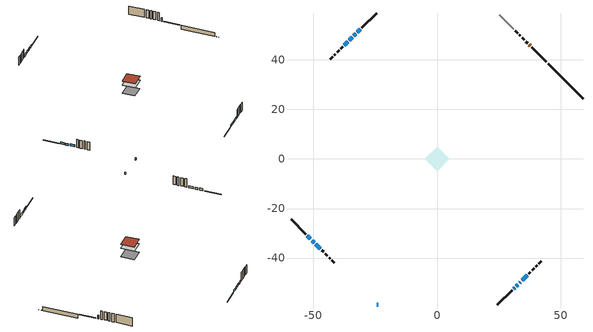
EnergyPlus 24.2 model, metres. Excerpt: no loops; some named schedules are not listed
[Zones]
conditioned space
 floor adiabatic (AdiabaticFloorConstruction): -4.92,0 0,4.92 4.92,0 0,-4.92 z3.58
 floor foundation (Slab1 construction): -4.78,0 0,4.78 4.78,0 0,-4.78 z-1.27
 wall outside (RimJoist1 construction): 24.43,-58.97 30.39,-53.01 / -58.97,-24.43 -53.01,-30.39 / -24.43,58.97 -30.39,53.01 / 44.22,39.18 38.25,45.14 z1.14:1.44
 wall outside (AdiabaticWallConstruction 1): 37.6,45.8 37.23,46.16 z1.14:3.17
 wall outside (AdiabaticWallConstruction): 31.05,-52.35 31.38,-52.01 / -52.35,-31.05 -51.12,-32.27 / 32.04,-51.36 32.69,-50.71 / -31.05,52.35 -32.13,51.26 / -50.47,-32.93 -49.57,-33.82 / -32.79,50.61 -33.61,49.78 / -34.27,49.13 -35.35,48.04 / -48.92,-34.48 -47.13,-36.27 / -24.43,-58.97 -23.76,-58.97 / 33.34,-50.05 33.68,-49.72 / 34.33,-49.06 36.43,-46.97 / -36.01,47.39 -37.5,45.9 z1.14:2.36
 wall outside (Wall1 construction): 37.09,-46.31 37.72,-45.67 / -46.47,-36.92 -45.84,-37.56 / -38.15,45.24 -38.79,44.61 / 36.58,46.82 35.94,47.45 z1.14:6.02
 wall outside (Wall2 construction): 38.38,-45.01 39.31,-44.08 / -45.18,-38.22 -44.25,-39.15 / -39.45,43.95 -40.38,43.02 / 35.28,48.11 34.35,49.04 z1.14:6.02
 wall outside (Wall3 construction): 39.97,-43.43 40.45,-42.94 / -43.59,-39.81 -43.11,-40.29 / -41.03,42.36 -41.52,41.88 / 33.7,49.7 33.21,50.18 z1.14:6.02
 wall outside (Wall4 construction): 41.11,-42.29 42.04,-41.36 / -42.45,-40.94 -41.52,-41.87 / -42.17,41.22 -43.1,40.29 / 32.56,50.84 31.63,51.77 z1.14:6.02
 wall foundation (FoundationWall1 construction): 44.87,38.52,-1.27 44.87,38.52,1.14 57.56,25.84,1.14 57.56,25.84,-1.13 58.97,24.43,-1.13 58.97,24.43,-1.27
 wall adiabatic (Wall5 construction): 30.97,52.42 25.08,58.31 z1.14:6.02
 window (WindowConstruction): 31.05,-52.35 31.38,-52.01 z1.14:2.36
 window (WindowConstruction 7): -52.35,-31.05 -51.12,-32.27 z1.14:2.36
 window (WindowConstruction 9): 32.04,-51.36 32.69,-50.71 z1.14:2.36
 window (WindowConstruction 10): -31.05,52.35 -32.13,51.27 z1.14:2.36
 window (WindowConstruction 11): -50.47,-32.93 -49.57,-33.82 z1.14:2.36
 window (WindowConstruction 1): -32.79,50.61 -33.61,49.78 z1.14:2.36
 window (WindowConstruction 2): -34.27,49.13 -35.35,48.04 z1.14:2.36
 window (WindowConstruction 3): -48.92,-34.48 -47.13,-36.27 z1.14:2.36
 window (WindowConstruction 8): -24.43,-58.97 -23.76,-58.97 z1.14:2.36
 window (WindowConstruction 4): 33.34,-50.05 33.68,-49.72 z1.14:2.36
 window (WindowConstruction 5): 34.33,-49.06 36.43,-46.97 z1.14:2.36
 window (WindowConstruction 6): -36.01,47.39 -37.49,45.9 z1.14:2.36
 door (Door): 37.6,45.8 37.24,46.16 z1.14:3.17
 ceiling adiabatic (AdiabaticFloorConstruction): 0,-4.92 4.92,0 0,4.92 -4.92,0 z3.58
 roof outside (Roof1 construction): 0,4.91 -4.91,0 0,-4.91 4.91,0 z6.02
[Building]
Building 1: Terrain=Suburbs
[Site:Location]
Montreal Mirabel Intl AP_QC: Latitude {deg}=45.68; Longitude {deg}=-74.03; Time Zone {hr}=-5; Elevation {m}=82; Keep Site Location Information=Yes
[Site:GroundTemperature:Shallow]
0.642858, -1.75623, -1.94836, -0.80987, 3.76054, 8.30966, 12.2535, 14.7518, 14.9641, 12.9321, 9.08883, 4.67926
[Site:WaterMainsTemperature]
Calculation Method=Schedule; Temperature Schedule=mains temperature schedule
[Material] Roughness=Rough; Thermal Absorptance=0.9
Name | Thickness {m} | Conductivity {W/m-K} | Density {kg/m3} | Specific Heat {J/kg-K} | Solar Absorptance | Visible Absorptance
asphalt or fiberglass shingles | 0.00635 | 0.162714 | 1121.4 | 1465.45 | 0.4 | 0.4
concrete 4.0 in. | 0.1016 | 1.803125 | 2242.8 | 837.4 | 0.7 | 0.7
concrete 8.0 in. | 0.2032 | 1.803125 | 2242.8 | 837.4 | 0.7 | 0.7
door material | 0.04445 | 0.0451087 | 512.64 | 1214.23 | 0.7 | 0.7
exterior vertical ins | 0.0501417 | 0.029427 | 32.04 | 1214.23 | 0.7 | 0.7
floor covering | 0.0127 | 0.0433444 | 54.468 | 1339.84 | 0.6 | 0.6
floor rigid ins; wall rigid ins 2 | 0.512978 | 0.029427 | 32.04 | 1214.23 | 0.7 | 0.7
floor stud and cavity | 0.1397 | 1.75129 | 37.0049 | 1207.88 | 0.7 | 0.7
furniture material conditioned space 1 | 0.1524 | 0.115458 | 640.8 | 1214.23 | 0.6 | 0.6
gypsum board | 0.0127 | 0.160291 | 801 | 837.4 | 0.6 | 0.6
gypsum board 1 | 0.0127 | 0.160291 | 801 | 837.4 | 0.7 | 0.7
osb sheathing 0.5 in. | 0.0127 | 0.115458 | 512.64 | 1214.23 | 0.7 | 0.7
osb sheathing 0.75 in. | 0.01905 | 0.115458 | 512.64 | 1214.23 | 0.7 | 0.7
osb sheathing 2.0 in. | 0.0508 | 0.115458 | 512.64 | 1214.23 | 0.7 | 0.7
rim joist rigid ins; roof rigid ins; wall rigid ins | 0.051816 | 0.029427 | 32.04 | 1214.23 | 0.7 | 0.7
rim joist stud and cavity | 0.0508 | 0.0444133 | 125.044 | 1163.47 | 0.6 | 0.6
roof stud and cavity | 0.2032 | 0.157664 | 78.34581 | 1123.46 | 0.7 | 0.7
wall rigid ins 1 | 0.051816 | 0.029427 | 32.04 | 1214.23 | 0.4 | 0.4
wall stud and cavity | 0.1397 | 0.143211 | 139.0536 | 1170.24 | 0.7 | 0.7
wall stud and cavity 1 | 0.1397 | 0.0954735 | 139.0536 | 1170.24 | 0.7 | 0.7
wall stud and cavity 2 | 0.1397 | 0.14347 | 139.0536 | 1170.24 | 0.7 | 0.7
wall stud and cavity 3 | 0.1397 | 0.0955885 | 139.0536 | 1170.24 | 0.7 | 0.7
wall stud and cavity 4 | 0.1397 | 0.0859063 | 139.0536 | 1170.24 | 0.7 | 0.7
wall stud and cavity 5 | 0.0889 | 0.380278 | 52.3479 | 1209.89 | 0.7 | 0.7
wall stud and cavity 6 | 0.0889 | 0.391764 | 83.0341 | 1211.67 | 0.7 | 0.7
wood siding | 0.0254 | 0.102417 | 544.68 | 1172.36 | 0.4 | 0.4
wood siding 1; wood siding 2; wood siding 3 | 0.0254 | 0.102417 | 544.68 | 1172.36 | 0.7 | 0.7
[WindowMaterial:SimpleGlazingSystem]
Name | U-Factor {W/m2-K} | Solar Heat Gain Coefficient
WindowMaterial | 2.76973 | 0.51
WindowMaterial 1 | 2.78563 | 0.6
WindowMaterial 2 | 2.78847 | 0.62
WindowMaterial 3 | 2.78619 | 0.6
WindowMaterial 4 | 2.79471 | 0.66
WindowMaterial 5 | 2.7913 | 0.64
WindowMaterial 6 | 2.79017 | 0.62
WindowMaterial 7 | 2.76291 | 0.61
WindowMaterial 8 | 2.78165 | 0.58
[Construction]
AdiabaticFloorConstruction: floor stud and cavity, floor rigid ins, osb sheathing 0.75 in., floor covering
AdiabaticWallConstruction: wood siding 2, wall rigid ins 2, wall stud and cavity 5, gypsum board
AdiabaticWallConstruction 1: wood siding 3, wall rigid ins 2, wall stud and cavity 5, gypsum board
Door: door material
FoundationWall1 construction: concrete 8.0 in., gypsum board 1
furniture construction conditioned space 1: furniture material conditioned space 1
PartitionWallConstruction: gypsum board, wall stud and cavity 6, gypsum board
RimJoist1 construction: wood siding 1, rim joist rigid ins, osb sheathing 2.0 in., rim joist stud and cavity
Roof1 construction: asphalt or fiberglass shingles, roof rigid ins, osb sheathing 0.75 in., roof stud and cavity, gypsum board
Slab1 construction: concrete 4.0 in.
Wall1 construction: wood siding, wall rigid ins, osb sheathing 0.5 in., wall stud and cavity, gypsum board
Wall2 construction: wood siding, wall rigid ins, osb sheathing 0.5 in., wall stud and cavity 1, gypsum board
Wall3 construction: wood siding, wall rigid ins, osb sheathing 0.5 in., wall stud and cavity 2, gypsum board
Wall4 construction: wood siding, wall rigid ins, osb sheathing 0.5 in., wall stud and cavity 3, gypsum board
Wall5 construction: wall rigid ins 1, osb sheathing 0.5 in., wall stud and cavity 4, gypsum board
WindowConstruction; WindowConstruction 4: WindowMaterial
WindowConstruction 1: WindowMaterial 1
WindowConstruction 10; WindowConstruction 2: WindowMaterial 2
WindowConstruction 11; WindowConstruction 3: WindowMaterial 3
WindowConstruction 5: WindowMaterial 4
WindowConstruction 6: WindowMaterial 5
WindowConstruction 7: WindowMaterial 6
WindowConstruction 8: WindowMaterial 7
WindowConstruction 9: WindowMaterial 8
[Zone]
conditioned space: Multiplier=1; Volume {m3}=367.1; Part of Total Floor Area=Yes
[Space]
conditioned space 1: Zone=conditioned space; Volume {m3}=367.1
[SurfaceProperty:ExposedFoundationPerimeter]
Slab1: Exposed Perimeter Calculation Method=TotalExposedPerimeter; Total Exposed Perimeter {m}=19.934
[InternalMass] Zone or ZoneList=conditioned space; Space or SpaceList=conditioned space 1
Name | Construction | Surface Area {m2}
furniture mass conditioned space 1 | furniture construction conditioned space 1 | 37.6001
partition wall mass | PartitionWallConstruction | 94.0002
[Lights]
interior lighting: Zone or ZoneList or Space or SpaceList=conditioned space 1; Schedule=interior lighting schedule; Design Level Calculation Method=LightingLevel; Lighting Level {W}=343.2; Return Air Fraction=0; Fraction Radiant=0.6; Fraction Visible=0.2; Fraction Replaceable=1
[People]
occupants: Zone or ZoneList or Space or SpaceList=conditioned space 1; Number of People Schedule=occupants schedule; Number of People Calculation Method=People; Number of People=3; Fraction Radiant=0.314171; Sensible Heat Fraction=0.56303; Activity Level Schedule=occupants activity schedule; Carbon Dioxide Generation Rate {m3/s-W}=0; Enable ASHRAE 55 Comfort Warnings=No; Mean Radiant Temperature Calculation Type=EnclosureAveraged
[ElectricEquipment] Zone or ZoneList or Space or SpaceList=conditioned space 1; Design Level Calculation Method=EquipmentLevel
Name | Schedule | Design Level {W} | Fraction Latent | Fraction Radiant | Fraction Lost
clothes dryer | clothes dryer schedule | 140.772 | 0.015 | 0.081 | 0.85
clothes washer | clothes washer schedule | 32.1985 | 0.03 | 0.162 | 0.7
cooking range | cooking range schedule | 208.969 | 0.08 | 0.432 | 0.2
dishwasher | dishwasher schedule | 66.8632 | 0.3 | 0.18 | 0.4
fridge | fridge schedule | 72.9452 | 0 | 0.6 | 0
mech vent bath fan 0 | mech vent bath fan 0 schedule | 50.2 | 0 | 0 | 1
mech vent bath fan 1 | mech vent bath fan 1 schedule | 50.2 | 0 | 0 | 1
mech vent house fan | mech vent house fan schedule | 19.9167 | 0 | 0 | 0.5
mech vent house fan cfis | mech vent house fan cfis schedule | 0 | 0 | 0 | 0
mech vent range fan 0 | mech vent range fan 0 schedule | 57 | 0 | 0 | 1
misc plug loads | misc plug loads schedule | 494.7 | 0.045 | 0.513 | 0.1
whole house fan | Always On Discrete | 0 | 0 | 0 | 1
[OtherEquipment] Zone or ZoneList or Space or SpaceList=conditioned space 1; Design Level Calculation Method=EquipmentLevel
Name | Fuel Type | Schedule | Design Level {W} | Fraction Latent | Fraction Radiant | Fraction Lost
clothes dryer 1 | Electricity | clothes dryer schedule | 0 | 0.015 | 0.081 | 0.85
cooking range 1 | Electricity | cooking range schedule | 0 | 0.08 | 0.432 | 0.2
general water use latent | None | general water use schedule | 59.3978 | 1 | 0 | 0
general water use sensible | None | general water use schedule | -58.539 | 0 | 0.6 | 0
mech vent house fan latent load | None | Always On Discrete | 0 | 1 | 0 | 0
mech vent house fan sensible load | None | Always On Discrete | 0 | 0 | 0 | 0
water heater energy adjustment1 | Electricity | Always On Discrete | 0.01 | 0 | 0 | 1
[ZoneInfiltration:DesignFlowRate] Zone or ZoneList or Space or SpaceList=conditioned space 1; Schedule=Always On Discrete; Design Flow Rate Calculation Method=Flow/Zone; Design Flow Rate {m3/s}=0
infil flow; natural vent flow; whole house fan flow
[ZoneControl:Thermostat]
conditioned space Thermostat: Zone or ZoneList=conditioned space; Control Type Schedule=conditioned space Thermostat Schedule; Control 1=conditioned space temperature setpoint; Temperature Difference Between Cutout And Setpoint {deltaC}=0
[ThermostatSetpoint:DualSetpoint]
conditioned space temperature setpoint: Heating Setpoint Temperature Schedule=heating setpoint; Cooling Setpoint Temperature Schedule=cooling setpoint
[Zone equipment]
conditioned space: electric baseboard
[Foundation:Kiva]
Foundation Kiva 1: Initial Indoor Air Temperature {C}=18; Wall Height Above Grade {m}=1.13998; Wall Depth Below Slab {m}=0.2032; Custom Block Material Name 1=exterior vertical ins; Custom Block Depth 1 {m}=2.40999; Custom Block X Position 1 {m}=0.2159; Custom Block Z Position 1 {m}=0
[Foundation:Kiva:Settings]
Soil Conductivity {W/m-K}=0.849921; Soil Density {kg/m3}=1842.3; Soil Specific Heat {J/kg-K}=418.7; Ground Solar Absorptivity=0.9; Ground Thermal Absorptivity=0.9; Ground Surface Roughness {m}=0.03; Far-Field Width {m}=40; Deep-Ground Boundary Condition=ZeroFlux; Deep-Ground Depth {m}=40; Minimum Cell Dimension {m}=0.2; Maximum Cell Growth Coefficient=3; Simulation Timestep=Timestep
[Exterior:Lights]
exterior lighting: Schedule=exterior lighting schedule; Design Level {W}=75.6
[EnergyManagementSystem:Sensor] Output:Variable or Output:Meter Index Key=conditioned space
Name | Output:Variable or Output:Meter
conditioned_space_clg_unmet_s | Zone Cooling Setpoint Not Met Time
conditioned_space_htg_unmet_s | Zone Heating Setpoint Not Met Time
fridge_tin_s; tin_s; tin_s_1 | Zone Mean Air Temperature
tout_s | Zone Outdoor Air Drybulb Temperature
win_s | Zone Air Humidity Ratio
[Schedule:Week:Daily]
interior lighting schedule Week Rule - Jan1-Jan27: interior lighting schedule day, interior lighting schedule day, interior lighting schedule day, interior lighting schedule day, interior lighting schedule day, interior lighting schedule day, interior lighting schedule day, interior lighting schedule default day, interior lighting schedule default day, interior lighting schedule default day, interior lighting schedule default day, interior lighting schedule default day
interior lighting schedule Week Rule - Jan28-Feb3: interior lighting schedule day, interior lighting schedule day, interior lighting schedule day, interior lighting schedule day, interior lighting schedule day 1, interior lighting schedule day 1, interior lighting schedule day 1, interior lighting schedule default day, interior lighting schedule default day, interior lighting schedule default day, interior lighting schedule default day, interior lighting schedule default day
interior lighting schedule Week Rule - Feb4-Feb24: interior lighting schedule day 1, interior lighting schedule day 1, interior lighting schedule day 1, interior lighting schedule day 1, interior lighting schedule day 1, interior lighting schedule day 1, interior lighting schedule day 1, interior lighting schedule default day, interior lighting schedule default day, interior lighting schedule default day, interior lighting schedule default day, interior lighting schedule default day
interior lighting schedule Week Rule - Feb25-Mar3: interior lighting schedule day 1, interior lighting schedule day 1, interior lighting schedule day 1, interior lighting schedule day 1, interior lighting schedule day 2, interior lighting schedule day 2, interior lighting schedule day 2, interior lighting schedule default day, interior lighting schedule default day, interior lighting schedule default day, interior lighting schedule default day, interior lighting schedule default day
interior lighting schedule Week Rule - Mar4-Mar31: interior lighting schedule day 2, interior lighting schedule day 2, interior lighting schedule day 2, interior lighting schedule day 2, interior lighting schedule day 2, interior lighting schedule day 2, interior lighting schedule day 2, interior lighting schedule default day, interior lighting schedule default day, interior lighting schedule default day, interior lighting schedule default day, interior lighting schedule default day
interior lighting schedule Week Rule - Apr1-Apr28: interior lighting schedule day 3, interior lighting schedule day 3, interior lighting schedule day 3, interior lighting schedule day 3, interior lighting schedule day 3, interior lighting schedule day 3, interior lighting schedule day 3, interior lighting schedule default day, interior lighting schedule default day, interior lighting schedule default day, interior lighting schedule default day, interior lighting schedule default day
interior lighting schedule Week Rule - Apr29-May5: interior lighting schedule day 3, interior lighting schedule day 3, interior lighting schedule day 4, interior lighting schedule day 4, interior lighting schedule day 4, interior lighting schedule day 4, interior lighting schedule day 4, interior lighting schedule default day, interior lighting schedule default day, interior lighting schedule default day, interior lighting schedule default day, interior lighting schedule default day
interior lighting schedule Week Rule - May6-May26: interior lighting schedule day 4, interior lighting schedule day 4, interior lighting schedule day 4, interior lighting schedule day 4, interior lighting schedule day 4, interior lighting schedule day 4, interior lighting schedule day 4, interior lighting schedule default day, interior lighting schedule default day, interior lighting schedule default day, interior lighting schedule default day, interior lighting schedule default day
interior lighting schedule Week Rule - May27-Jun2: interior lighting schedule day 4, interior lighting schedule day 4, interior lighting schedule day 4, interior lighting schedule day 4, interior lighting schedule day 4, interior lighting schedule day 5, interior lighting schedule day 5, interior lighting schedule default day, interior lighting schedule default day, interior lighting schedule default day, interior lighting schedule default day, interior lighting schedule default day
interior lighting schedule Week Rule - Jun3-Jun30: interior lighting schedule day 5, interior lighting schedule day 5, interior lighting schedule day 5, interior lighting schedule day 5, interior lighting schedule day 5, interior lighting schedule day 5, interior lighting schedule day 5, interior lighting schedule default day, interior lighting schedule default day, interior lighting schedule default day, interior lighting schedule default day, interior lighting schedule default day
interior lighting schedule Week Rule - Jul1-Jul28: interior lighting schedule day 6, interior lighting schedule day 6, interior lighting schedule day 6, interior lighting schedule day 6, interior lighting schedule day 6, interior lighting schedule day 6, interior lighting schedule day 6, interior lighting schedule default day, interior lighting schedule default day, interior lighting schedule default day, interior lighting schedule default day, interior lighting schedule default day
interior lighting schedule Week Rule - Jul29-Aug4: interior lighting schedule day 6, interior lighting schedule day 6, interior lighting schedule day 6, interior lighting schedule day 7, interior lighting schedule day 7, interior lighting schedule day 7, interior lighting schedule day 7, interior lighting schedule default day, interior lighting schedule default day, interior lighting schedule default day, interior lighting schedule default day, interior lighting schedule default day
interior lighting schedule Week Rule - Aug5-Aug25: interior lighting schedule day 7, interior lighting schedule day 7, interior lighting schedule day 7, interior lighting schedule day 7, interior lighting schedule day 7, interior lighting schedule day 7, interior lighting schedule day 7, interior lighting schedule default day, interior lighting schedule default day, interior lighting schedule default day, interior lighting schedule default day, interior lighting schedule default day
interior lighting schedule Week Rule - Aug26-Sep1: interior lighting schedule day 7, interior lighting schedule day 7, interior lighting schedule day 7, interior lighting schedule day 7, interior lighting schedule day 7, interior lighting schedule day 7, interior lighting schedule day 8, interior lighting schedule default day, interior lighting schedule default day, interior lighting schedule default day, interior lighting schedule default day, interior lighting schedule default day
interior lighting schedule Week Rule - Sep2-Sep29: interior lighting schedule day 8, interior lighting schedule day 8, interior lighting schedule day 8, interior lighting schedule day 8, interior lighting schedule day 8, interior lighting schedule day 8, interior lighting schedule day 8, interior lighting schedule default day, interior lighting schedule default day, interior lighting schedule default day, interior lighting schedule default day, interior lighting schedule default day
interior lighting schedule Week Rule - Sep30-Oct6: interior lighting schedule day 8, interior lighting schedule day 9, interior lighting schedule day 9, interior lighting schedule day 9, interior lighting schedule day 9, interior lighting schedule day 9, interior lighting schedule day 9, interior lighting schedule default day, interior lighting schedule default day, interior lighting schedule default day, interior lighting schedule default day, interior lighting schedule default day
interior lighting schedule Week Rule - Oct7-Oct27: interior lighting schedule day 9, interior lighting schedule day 9, interior lighting schedule day 9, interior lighting schedule day 9, interior lighting schedule day 9, interior lighting schedule day 9, interior lighting schedule day 9, interior lighting schedule default day, interior lighting schedule default day, interior lighting schedule default day, interior lighting schedule default day, interior lighting schedule default day
interior lighting schedule Week Rule - Oct28-Nov3: interior lighting schedule day 9, interior lighting schedule day 9, interior lighting schedule day 9, interior lighting schedule day 9, interior lighting schedule day 10, interior lighting schedule day 10, interior lighting schedule day 10, interior lighting schedule default day, interior lighting schedule default day, interior lighting schedule default day, interior lighting schedule default day, interior lighting schedule default day
interior lighting schedule Week Rule - Nov4-Nov24: interior lighting schedule day 10, interior lighting schedule day 10, interior lighting schedule day 10, interior lighting schedule day 10, interior lighting schedule day 10, interior lighting schedule day 10, interior lighting schedule day 10, interior lighting schedule default day, interior lighting schedule default day, interior lighting schedule default day, interior lighting schedule default day, interior lighting schedule default day
interior lighting schedule Week Rule - Nov25-Dec1: interior lighting schedule day 10, interior lighting schedule day 10, interior lighting schedule day 10, interior lighting schedule day 10, interior lighting schedule day 10, interior lighting schedule day 10, interior lighting schedule day 11, interior lighting schedule default day, interior lighting schedule default day, interior lighting schedule default day, interior lighting schedule default day, interior lighting schedule default day
interior lighting schedule Week Rule - Dec2-Dec31: interior lighting schedule day 11, interior lighting schedule day 11, interior lighting schedule day 11, interior lighting schedule day 11, interior lighting schedule day 11, interior lighting schedule day 11, interior lighting schedule day 11, interior lighting schedule default day, interior lighting schedule default day, interior lighting schedule default day, interior lighting schedule default day, interior lighting schedule default day
occupants schedule Week Rule - Jan1-Dec31: occupants schedule day, occupants schedule day, occupants schedule day, occupants schedule day, occupants schedule day, occupants schedule day, occupants schedule day, occupants schedule default day, occupants schedule default day, occupants schedule default day, occupants schedule default day, occupants schedule default day
clothes dryer schedule Week Rule - Jan1-Dec31: clothes dryer schedule day, clothes dryer schedule day, clothes dryer schedule day, clothes dryer schedule day, clothes dryer schedule day, clothes dryer schedule day, clothes dryer schedule day, clothes dryer schedule default day, clothes dryer schedule default day, clothes dryer schedule default day, clothes dryer schedule default day, clothes dryer schedule default day
clothes washer schedule Week Rule - Jan1-Dec31: clothes washer schedule day, clothes washer schedule day, clothes washer schedule day, clothes washer schedule day, clothes washer schedule day, clothes washer schedule day, clothes washer schedule day, clothes washer schedule default day, clothes washer schedule default day, clothes washer schedule default day, clothes washer schedule default day, clothes washer schedule default day
cooking range schedule Week Rule - Jan1-Dec31: cooking range schedule day, cooking range schedule day, cooking range schedule day, cooking range schedule day, cooking range schedule day, cooking range schedule day, cooking range schedule day, cooking range schedule default day, cooking range schedule default day, cooking range schedule default day, cooking range schedule default day, cooking range schedule default day
dishwasher schedule Week Rule - Jan1-Dec31: dishwasher schedule day, dishwasher schedule day, dishwasher schedule day, dishwasher schedule day, dishwasher schedule day, dishwasher schedule day, dishwasher schedule day, dishwasher schedule default day, dishwasher schedule default day, dishwasher schedule default day, dishwasher schedule default day, dishwasher schedule default day
mech vent bath fan 0 schedule Week Rule - Jan1-Dec31: mech vent bath fan 0 schedule day, mech vent bath fan 0 schedule day, mech vent bath fan 0 schedule day, mech vent bath fan 0 schedule day, mech vent bath fan 0 schedule day, mech vent bath fan 0 schedule day, mech vent bath fan 0 schedule day, mech vent bath fan 0 schedule default day, mech vent bath fan 0 schedule default day, mech vent bath fan 0 schedule default day, mech vent bath fan 0 schedule default day, mech vent bath fan 0 schedule default day
mech vent bath fan 1 schedule Week Rule - Jan1-Dec31: mech vent bath fan 1 schedule day, mech vent bath fan 1 schedule day, mech vent bath fan 1 schedule day, mech vent bath fan 1 schedule day, mech vent bath fan 1 schedule day, mech vent bath fan 1 schedule day, mech vent bath fan 1 schedule day, mech vent bath fan 1 schedule default day, mech vent bath fan 1 schedule default day, mech vent bath fan 1 schedule default day, mech vent bath fan 1 schedule default day, mech vent bath fan 1 schedule default day
mech vent range fan 0 schedule Week Rule - Jan1-Dec31: mech vent range fan 0 schedule day, mech vent range fan 0 schedule day, mech vent range fan 0 schedule day, mech vent range fan 0 schedule day, mech vent range fan 0 schedule day, mech vent range fan 0 schedule day, mech vent range fan 0 schedule day, mech vent range fan 0 schedule default day, mech vent range fan 0 schedule default day, mech vent range fan 0 schedule default day, mech vent range fan 0 schedule default day, mech vent range fan 0 schedule default day
misc plug loads schedule Week Rule - Jan1-Dec31: misc plug loads schedule day, misc plug loads schedule day, misc plug loads schedule day, misc plug loads schedule day, misc plug loads schedule day, misc plug loads schedule day, misc plug loads schedule day, misc plug loads schedule default day, misc plug loads schedule default day, misc plug loads schedule default day, misc plug loads schedule default day, misc plug loads schedule default day
general water use schedule Week Rule - Jan1-Dec31: general water use schedule day, general water use schedule day, general water use schedule day, general water use schedule day, general water use schedule day, general water use schedule day, general water use schedule day, general water use schedule default day, general water use schedule default day, general water use schedule default day, general water use schedule default day, general water use schedule default day
exterior lighting schedule Week Rule - Jan1-Jan27: exterior lighting schedule day, exterior lighting schedule day, exterior lighting schedule day, exterior lighting schedule day, exterior lighting schedule day, exterior lighting schedule day, exterior lighting schedule day, exterior lighting schedule default day, exterior lighting schedule default day, exterior lighting schedule default day, exterior lighting schedule default day, exterior lighting schedule default day
exterior lighting schedule Week Rule - Jan28-Feb3: exterior lighting schedule day, exterior lighting schedule day, exterior lighting schedule day, exterior lighting schedule day, exterior lighting schedule day 1, exterior lighting schedule day 1, exterior lighting schedule day 1, exterior lighting schedule default day, exterior lighting schedule default day, exterior lighting schedule default day, exterior lighting schedule default day, exterior lighting schedule default day
exterior lighting schedule Week Rule - Feb4-Feb24: exterior lighting schedule day 1, exterior lighting schedule day 1, exterior lighting schedule day 1, exterior lighting schedule day 1, exterior lighting schedule day 1, exterior lighting schedule day 1, exterior lighting schedule day 1, exterior lighting schedule default day, exterior lighting schedule default day, exterior lighting schedule default day, exterior lighting schedule default day, exterior lighting schedule default day
exterior lighting schedule Week Rule - Feb25-Mar3: exterior lighting schedule day 1, exterior lighting schedule day 1, exterior lighting schedule day 1, exterior lighting schedule day 1, exterior lighting schedule day 2, exterior lighting schedule day 2, exterior lighting schedule day 2, exterior lighting schedule default day, exterior lighting schedule default day, exterior lighting schedule default day, exterior lighting schedule default day, exterior lighting schedule default day
exterior lighting schedule Week Rule - Mar4-Mar31: exterior lighting schedule day 2, exterior lighting schedule day 2, exterior lighting schedule day 2, exterior lighting schedule day 2, exterior lighting schedule day 2, exterior lighting schedule day 2, exterior lighting schedule day 2, exterior lighting schedule default day, exterior lighting schedule default day, exterior lighting schedule default day, exterior lighting schedule default day, exterior lighting schedule default day
exterior lighting schedule Week Rule - Apr1-Apr28: exterior lighting schedule day 3, exterior lighting schedule day 3, exterior lighting schedule day 3, exterior lighting schedule day 3, exterior lighting schedule day 3, exterior lighting schedule day 3, exterior lighting schedule day 3, exterior lighting schedule default day, exterior lighting schedule default day, exterior lighting schedule default day, exterior lighting schedule default day, exterior lighting schedule default day
exterior lighting schedule Week Rule - Apr29-May5: exterior lighting schedule day 3, exterior lighting schedule day 3, exterior lighting schedule day 4, exterior lighting schedule day 4, exterior lighting schedule day 4, exterior lighting schedule day 4, exterior lighting schedule day 4, exterior lighting schedule default day, exterior lighting schedule default day, exterior lighting schedule default day, exterior lighting schedule default day, exterior lighting schedule default day
exterior lighting schedule Week Rule - May6-May26: exterior lighting schedule day 4, exterior lighting schedule day 4, exterior lighting schedule day 4, exterior lighting schedule day 4, exterior lighting schedule day 4, exterior lighting schedule day 4, exterior lighting schedule day 4, exterior lighting schedule default day, exterior lighting schedule default day, exterior lighting schedule default day, exterior lighting schedule default day, exterior lighting schedule default day
exterior lighting schedule Week Rule - May27-Jun2: exterior lighting schedule day 4, exterior lighting schedule day 4, exterior lighting schedule day 4, exterior lighting schedule day 4, exterior lighting schedule day 4, exterior lighting schedule day 5, exterior lighting schedule day 5, exterior lighting schedule default day, exterior lighting schedule default day, exterior lighting schedule default day, exterior lighting schedule default day, exterior lighting schedule default day
exterior lighting schedule Week Rule - Jun3-Jun30: exterior lighting schedule day 5, exterior lighting schedule day 5, exterior lighting schedule day 5, exterior lighting schedule day 5, exterior lighting schedule day 5, exterior lighting schedule day 5, exterior lighting schedule day 5, exterior lighting schedule default day, exterior lighting schedule default day, exterior lighting schedule default day, exterior lighting schedule default day, exterior lighting schedule default day
exterior lighting schedule Week Rule - Jul1-Jul28: exterior lighting schedule day 6, exterior lighting schedule day 6, exterior lighting schedule day 6, exterior lighting schedule day 6, exterior lighting schedule day 6, exterior lighting schedule day 6, exterior lighting schedule day 6, exterior lighting schedule default day, exterior lighting schedule default day, exterior lighting schedule default day, exterior lighting schedule default day, exterior lighting schedule default day
exterior lighting schedule Week Rule - Jul29-Aug4: exterior lighting schedule day 6, exterior lighting schedule day 6, exterior lighting schedule day 6, exterior lighting schedule day 7, exterior lighting schedule day 7, exterior lighting schedule day 7, exterior lighting schedule day 7, exterior lighting schedule default day, exterior lighting schedule default day, exterior lighting schedule default day, exterior lighting schedule default day, exterior lighting schedule default day
exterior lighting schedule Week Rule - Aug5-Aug25: exterior lighting schedule day 7, exterior lighting schedule day 7, exterior lighting schedule day 7, exterior lighting schedule day 7, exterior lighting schedule day 7, exterior lighting schedule day 7, exterior lighting schedule day 7, exterior lighting schedule default day, exterior lighting schedule default day, exterior lighting schedule default day, exterior lighting schedule default day, exterior lighting schedule default day
exterior lighting schedule Week Rule - Aug26-Sep1: exterior lighting schedule day 7, exterior lighting schedule day 7, exterior lighting schedule day 7, exterior lighting schedule day 7, exterior lighting schedule day 7, exterior lighting schedule day 7, exterior lighting schedule day 8, exterior lighting schedule default day, exterior lighting schedule default day, exterior lighting schedule default day, exterior lighting schedule default day, exterior lighting schedule default day
exterior lighting schedule Week Rule - Sep2-Sep29: exterior lighting schedule day 8, exterior lighting schedule day 8, exterior lighting schedule day 8, exterior lighting schedule day 8, exterior lighting schedule day 8, exterior lighting schedule day 8, exterior lighting schedule day 8, exterior lighting schedule default day, exterior lighting schedule default day, exterior lighting schedule default day, exterior lighting schedule default day, exterior lighting schedule default day
exterior lighting schedule Week Rule - Sep30-Oct6: exterior lighting schedule day 8, exterior lighting schedule day 9, exterior lighting schedule day 9, exterior lighting schedule day 9, exterior lighting schedule day 9, exterior lighting schedule day 9, exterior lighting schedule day 9, exterior lighting schedule default day, exterior lighting schedule default day, exterior lighting schedule default day, exterior lighting schedule default day, exterior lighting schedule default day
exterior lighting schedule Week Rule - Oct7-Oct27: exterior lighting schedule day 9, exterior lighting schedule day 9, exterior lighting schedule day 9, exterior lighting schedule day 9, exterior lighting schedule day 9, exterior lighting schedule day 9, exterior lighting schedule day 9, exterior lighting schedule default day, exterior lighting schedule default day, exterior lighting schedule default day, exterior lighting schedule default day, exterior lighting schedule default day
exterior lighting schedule Week Rule - Oct28-Nov3: exterior lighting schedule day 9, exterior lighting schedule day 9, exterior lighting schedule day 9, exterior lighting schedule day 9, exterior lighting schedule day 10, exterior lighting schedule day 10, exterior lighting schedule day 10, exterior lighting schedule default day, exterior lighting schedule default day, exterior lighting schedule default day, exterior lighting schedule default day, exterior lighting schedule default day
exterior lighting schedule Week Rule - Nov4-Nov24: exterior lighting schedule day 10, exterior lighting schedule day 10, exterior lighting schedule day 10, exterior lighting schedule day 10, exterior lighting schedule day 10, exterior lighting schedule day 10, exterior lighting schedule day 10, exterior lighting schedule default day, exterior lighting schedule default day, exterior lighting schedule default day, exterior lighting schedule default day, exterior lighting schedule default day
exterior lighting schedule Week Rule - Nov25-Dec1: exterior lighting schedule day 10, exterior lighting schedule day 10, exterior lighting schedule day 10, exterior lighting schedule day 10, exterior lighting schedule day 10, exterior lighting schedule day 10, exterior lighting schedule day 11, exterior lighting schedule default day, exterior lighting schedule default day, exterior lighting schedule default day, exterior lighting schedule default day, exterior lighting schedule default day
[Schedule:Year]
interior lighting schedule: interior lighting schedule Week Rule - Jan1-Jan27, 1, 1, 1, 27, interior lighting schedule Week Rule - Jan28-Feb3, 1, 28, 2, 3, interior lighting schedule Week Rule - Feb4-Feb24, 2, 4, 2, 24, interior lighting schedule Week Rule - Feb25-Mar3, 2, 25, 3, 3, interior lighting schedule Week Rule - Mar4-Mar31, 3, 4, 3, 31, interior lighting schedule Week Rule - Apr1-Apr28, 4, 1, 4, 28, interior lighting schedule Week Rule - Apr29-May5, 4, 29, 5, 5, interior lighting schedule Week Rule - May6-May26, 5, 6, 5, 26, interior lighting schedule Week Rule - May27-Jun2, 5, 27, 6, 2, interior lighting schedule Week Rule - Jun3-Jun30, 6, 3, 6, 30, interior lighting schedule Week Rule - Jul1-Jul28, 7, 1, 7, 28, interior lighting schedule Week Rule - Jul29-Aug4, 7, 29, 8, 4, interior lighting schedule Week Rule - Aug5-Aug25, 8, 5, 8, 25, interior lighting schedule Week Rule - Aug26-Sep1, 8, 26, 9, 1, interior lighting schedule Week Rule - Sep2-Sep29, 9, 2, 9, 29, interior lighting schedule Week Rule - Sep30-Oct6, 9, 30, 10, 6, interior lighting schedule Week Rule - Oct7-Oct27, 10, 7, 10, 27, interior lighting schedule Week Rule - Oct28-Nov3, 10, 28, 11, 3, interior lighting schedule Week Rule - Nov4-Nov24, 11, 4, 11, 24, interior lighting schedule Week Rule - Nov25-Dec1, 11, 25, 12, 1, interior lighting schedule Week Rule - Dec2-Dec31, 12, 2, 12, 31
occupants schedule: occupants schedule Week Rule - Jan1-Dec31, 1, 1, 12, 31
clothes dryer schedule: clothes dryer schedule Week Rule - Jan1-Dec31, 1, 1, 12, 31
clothes washer schedule: clothes washer schedule Week Rule - Jan1-Dec31, 1, 1, 12, 31
cooking range schedule: cooking range schedule Week Rule - Jan1-Dec31, 1, 1, 12, 31
dishwasher schedule: dishwasher schedule Week Rule - Jan1-Dec31, 1, 1, 12, 31
mech vent bath fan 0 schedule: mech vent bath fan 0 schedule Week Rule - Jan1-Dec31, 1, 1, 12, 31
mech vent bath fan 1 schedule: mech vent bath fan 1 schedule Week Rule - Jan1-Dec31, 1, 1, 12, 31
mech vent range fan 0 schedule: mech vent range fan 0 schedule Week Rule - Jan1-Dec31, 1, 1, 12, 31
misc plug loads schedule: misc plug loads schedule Week Rule - Jan1-Dec31, 1, 1, 12, 31
general water use schedule: general water use schedule Week Rule - Jan1-Dec31, 1, 1, 12, 31
exterior lighting schedule: exterior lighting schedule Week Rule - Jan1-Jan27, 1, 1, 1, 27, exterior lighting schedule Week Rule - Jan28-Feb3, 1, 28, 2, 3, exterior lighting schedule Week Rule - Feb4-Feb24, 2, 4, 2, 24, exterior lighting schedule Week Rule - Feb25-Mar3, 2, 25, 3, 3, exterior lighting schedule Week Rule - Mar4-Mar31, 3, 4, 3, 31, exterior lighting schedule Week Rule - Apr1-Apr28, 4, 1, 4, 28, exterior lighting schedule Week Rule - Apr29-May5, 4, 29, 5, 5, exterior lighting schedule Week Rule - May6-May26, 5, 6, 5, 26, exterior lighting schedule Week Rule - May27-Jun2, 5, 27, 6, 2, exterior lighting schedule Week Rule - Jun3-Jun30, 6, 3, 6, 30, exterior lighting schedule Week Rule - Jul1-Jul28, 7, 1, 7, 28, exterior lighting schedule Week Rule - Jul29-Aug4, 7, 29, 8, 4, exterior lighting schedule Week Rule - Aug5-Aug25, 8, 5, 8, 25, exterior lighting schedule Week Rule - Aug26-Sep1, 8, 26, 9, 1, exterior lighting schedule Week Rule - Sep2-Sep29, 9, 2, 9, 29, exterior lighting schedule Week Rule - Sep30-Oct6, 9, 30, 10, 6, exterior lighting schedule Week Rule - Oct7-Oct27, 10, 7, 10, 27, exterior lighting schedule Week Rule - Oct28-Nov3, 10, 28, 11, 3, exterior lighting schedule Week Rule - Nov4-Nov24, 11, 4, 11, 24, exterior lighting schedule Week Rule - Nov25-Dec1, 11, 25, 12, 1, exterior lighting schedule Week Rule - Dec2-Dec31, 12, 2, 12, 31
[Schedule:Constant]
Name | Hourly Value
occupants activity schedule | 117.228
fridge schedule | 0
mech vent house fan schedule; mech vent house fan cfis schedule; Always On Discrete | 1
[Schedule:Compact]
conditioned space Thermostat Schedule: Through: 12/31, For: AllDays, Until: 24:00, 4
mains temperature schedule: Through: 01/01, For: AllDays, Until: 24:00, 5.61444, Through: 01/02, For: AllDays, Until: 24:00, 5.535, Through: 01/03, For: AllDays, Until: 24:00, 5.45667, Through: 01/04, For: AllDays, Until: 24:00, 5.37944, Through: 01/05, For: AllDays, Until: 24:00, 5.30333, Through: 01/06, For: AllDays, Until: 24:00, 5.22889, Through: 01/07, For: AllDays, Until: 24:00, 5.15611, Through: 01/08, For: AllDays, Until: 24:00, 5.08389, Through: 01/09, For: AllDays, Until: 24:00, 5.01333, Through: 01/10, For: AllDays, Until: 24:00, 4.94444, Through: 01/11, For: AllDays, Until: 24:00, 4.87667, Through: 01/12, For: AllDays, Until: 24:00, 4.81056, Through: 01/13, For: AllDays, Until: 24:00, 4.74556, Through: 01/14, For: AllDays, Until: 24:00, 4.68222, Through: 01/15, For: AllDays, Until: 24:00, 4.62056, Through: 01/16, For: AllDays, Until: 24:00, 4.56, Through: 01/17, For: AllDays, Until: 24:00, 4.50111, Through: 01/18, For: AllDays, Until: 24:00, 4.44389, Through: 01/19, For: AllDays, Until: 24:00, 4.38778, Through: 01/20, For: AllDays, Until: 24:00, 4.33389, Through: 01/21, For: AllDays, Until: 24:00, 4.28111, Through: 01/22, For: AllDays, Until: 24:00, 4.23, Through: 01/23, For: AllDays, Until: 24:00, 4.18056, Through: 01/24, For: AllDays, Until: 24:00, 4.13278, Through: 01/25, For: AllDays, Until: 24:00, 4.08667, Through: 01/26, For: AllDays, Until: 24:00, 4.04222, Through: 01/27, For: AllDays, Until: 24:00, 3.99944, Through: 01/28, For: AllDays, Until: 24:00, 3.95833, Through: 01/29, For: AllDays, Until: 24:00, 3.91889, Through: 01/30, For: AllDays, Until: 24:00, 3.88111, Through: 01/31, For: AllDays, Until: 24:00, 3.845, Through: 02/01, For: AllDays, Until: 24:00, 3.81056, Through: 02/02, For: AllDays, Until: 24:00, 3.77778, Through: 02/03, For: AllDays, Until: 24:00, 3.74722, Through: 02/04, For: AllDays, Until: 24:00, 3.71833, Through: 02/05, For: AllDays, Until: 24:00, 3.69056, Through: 02/06, For: AllDays, Until: 24:00, 3.66556, Through: 02/07, For: AllDays, Until: 24:00, 3.64167, Through: 02/08, For: AllDays, Until: 24:00, 3.61944, Through: 02/09, For: AllDays, Until: 24:00, 3.59944, Through: 02/10, For: AllDays, Until: 24:00, 3.58111, Through: 02/11, For: AllDays, Until: 24:00, 3.56444, Through: 02/12, For: AllDays, Until: 24:00, 3.55, Through: 02/13, For: AllDays, Until: 24:00, 3.53667, Through: 02/14, For: AllDays, Until: 24:00, 3.52556, Through: 02/15, For: AllDays, Until: 24:00, 3.51667, Through: 02/16, For: AllDays, Until: 24:00, 3.50889, Through: 02/17, For: AllDays, Until: 24:00, 3.50333, Through: 02/18, For: AllDays, Until: 24:00, 3.49944, Through: 02/19, For: AllDays, Until: 24:00, 3.49778, Through: 02/20, For: AllDays, Until: 24:00, 3.49778, Through: 02/21, For: AllDays, Until: 24:00, 3.49944, Through: 02/22, For: AllDays, Until: 24:00, 3.50278, Through: 02/23, For: AllDays, Until: 24:00, 3.50833, Through: 02/24, For: AllDays, Until: 24:00, 3.515, Through: 02/25, For: AllDays, Until: 24:00, 3.52444, Through: 02/26, For: AllDays, Until: 24:00, 3.535, Through: 02/27, For: AllDays, Until: 24:00, 3.54778, Through: 02/28, For: AllDays, Until: 24:00, 3.56222, Through: 03/01, For: AllDays, Until: 24:00, 3.57833, Through: 03/02, For: AllDays, Until: 24:00, 3.59667, Through: 03/03, For: AllDays, Until: 24:00, 3.61667, Through: 03/04, For: AllDays, Until: 24:00, 3.63833, Through: 03/05, For: AllDays, Until: 24:00, 3.66167, Through: 03/06, For: AllDays, Until: 24:00, 3.68667, Through: 03/07, For: AllDays, Until: 24:00, 3.71389, Through: 03/08, For: AllDays, Until: 24:00, 3.74278, Through: 03/09, For: AllDays, Until: 24:00, 3.77333, Through: 03/10, For: AllDays, Until: 24:00, 3.80556, Through: 03/11, For: AllDays, Until: 24:00, 3.83944, Through: 03/12, For: AllDays, Until: 24:00, 3.87556, Through: 03/13, For: AllDays, Until: 24:00, 3.91278, Through: 03/14, For: AllDays, Until: 24:00, 3.95222, Through: 03/15, For: AllDays, Until: 24:00, 3.99278, Through: 03/16, For: AllDays, Until: 24:00, 4.03556, Through: 03/17, For: AllDays, Until: 24:00, 4.08, Through: 03/18, For: AllDays, Until: 24:00, 4.12556, Through: 03/19, For: AllDays, Until: 24:00, 4.17333, Through: 03/20, For: AllDays, Until: 24:00, 4.22278, Through: 03/21, For: AllDays, Until: 24:00, 4.27333, Through: 03/22, For: AllDays, Until: 24:00, 4.32556, Through: 03/23, For: AllDays, Until: 24:00, 4.38, Through: 03/24, For: AllDays, Until: 24:00, 4.43556, Through: 03/25, For: AllDays, Until: 24:00, 4.49222, Through: 03/26, For: AllDays, Until: 24:00, 4.55111, Through: 03/27, For: AllDays, Until: 24:00, 4.61111, Through: 03/28, For: AllDays, Until: 24:00, 4.67278, Through: 03/29, For: AllDays, Until: 24:00, 4.73611, Through: 03/30, For: AllDays, Until: 24:00, 4.80056, Through: 03/31, For: AllDays, Until: 24:00, 4.86667, Through: 04/01, For: AllDays, Until: 24:00, 4.93444, Through: 04/02, For: AllDays, Until: 24:00, 5.00333, Through: 04/03, For: AllDays, Until: 24:00, 5.07333, Through: 04/04, For: AllDays, Until: 24:00, 5.145, Through: 04/05, For: AllDays, Until: 24:00, 5.21833, Through: 04/06, For: AllDays, Until: 24:00, 5.29222, Through: 04/07, For: AllDays, Until: 24:00, 5.36778, Through: 04/08, For: AllDays, Until: 24:00, 5.445, Through: 04/09, For: AllDays, Until: 24:00, 5.52333, Through: 04/10, For: AllDays, Until: 24:00, 5.60222, Through: 04/11, For: AllDays, Until: 24:00, 5.68278, Through: 04/12, For: AllDays, Until: 24:00, 5.765, Through: 04/13, For: AllDays, Until: 24:00, 5.84778, Through: 04/14, For: AllDays, Until: 24:00, 5.93167, Through: 04/15, For: AllDays, Until: 24:00, 6.01722, Through: 04/16, For: AllDays, Until: 24:00, 6.10333, Through: 04/17, For: AllDays, Until: 24:00, 6.19056, Through: 04/18, For: AllDays, Until: 24:00, 6.27889, Through: 04/19, For: AllDays, Until: 24:00, 6.36833, Through: 04/20, For: AllDays, Until: 24:00, 6.45833, Through: 04/21, For: AllDays, Until: 24:00, 6.55, Through: 04/22, For: AllDays, Until: 24:00, 6.64222, Through: 04/23, For: AllDays, Until: 24:00, 6.735, Through: 04/24, For: AllDays, Until: 24:00, 6.82944, Through: 04/25, For: AllDays, Until: 24:00, 6.92389, Through: 04/26, For: AllDays, Until: 24:00, 7.01944, Through: 04/27, For: AllDays, Until: 24:00, 7.11611, Through: 04/28, For: AllDays, Until: 24:00, 7.21333, Through: 04/29, For: AllDays, Until: 24:00, 7.31111, Through: 04/30, For: AllDays, Until: 24:00, 7.41, Through: 05/01, For: AllDays, Until: 24:00, 7.50944, Through: 05/02, For: AllDays, Until: 24:00, 7.60889, Through: 05/03, For: AllDays, Until: 24:00, 7.71, Through: 05/04, For: AllDays, Until: 24:00, 7.81111, Through: 05/05, For: AllDays, Until: 24:00, 7.91278, Through: 05/06, For: AllDays, Until: 24:00, 8.015, Through: 05/07, For: AllDays, Until: 24:00, 8.11778, Through: 05/08, For: AllDays, Until: 24:00, 8.22056, Through: 05/09, For: AllDays, Until: 24:00, 8.32444, Through: 05/10, For: AllDays, Until: 24:00, 8.42833, Through: 05/11, For: AllDays, Until: 24:00, 8.53278, Through: 05/12, For: AllDays, Until: 24:00, 8.63722, Through: 05/13, For: AllDays, Until: 24:00, 8.74222, Through: 05/14, For: AllDays, Until: 24:00, 8.84778, Through: 05/15, For: AllDays, Until: 24:00, 8.95333, Through: 05/16, For: AllDays, Until: 24:00, 9.05889, Through: 05/17, For: AllDays, Until: 24:00, 9.165, Through: 05/18, For: AllDays, Until: 24:00, 9.27111, Through: 05/19, For: AllDays, Until: 24:00, 9.37722, Through: 05/20, For: AllDays, Until: 24:00, 9.48389, Through: 05/21, For: AllDays, Until: 24:00, 9.59, Through: 05/22, For: AllDays, Until: 24:00, 9.69667, Through: 05/23, For: AllDays, Until: 24:00, 9.80278, Through: 05/24, For: AllDays, Until: 24:00, 9.90944, Through: 05/25, For: AllDays, Until: 24:00, 10.0156, Through: 05/26, For: AllDays, Until: 24:00, 10.1217, Through: 05/27, For: AllDays, Until: 24:00, 10.2278, Through: 05/28, For: AllDays, Until: 24:00, 10.3339, Through: 05/29, For: AllDays, Until: 24:00, 10.4394, Through: 05/30, For: AllDays, Until: 24:00, 10.545, Through: 05/31, For: AllDays, Until: 24:00, 10.65, Through: 06/01, For: AllDays, Until: 24:00, 10.755, Through: 06/02, For: AllDays, Until: 24:00, 10.86, Through: 06/03, For: AllDays, Until: 24:00, 10.9639, Through: 06/04, For: AllDays, Until: 24:00, 11.0678, Through: 06/05, For: AllDays, Until: 24:00, 11.1717, Through: 06/06, For: AllDays, Until: 24:00, 11.2744, Through: 06/07, For: AllDays, Until: 24:00, 11.3772, Through: 06/08, For: AllDays, Until: 24:00, 11.4789, Through: 06/09, For: AllDays, Until: 24:00, 11.5806, Through: 06/10, For: AllDays, Until: 24:00, 11.6817, Through: 06/11, For: AllDays, Until: 24:00, 11.7822, Through: 06/12, For: AllDays, Until: 24:00, 11.8817, Through: 06/13, For: AllDays, Until: 24:00, 11.9811, Through: 06/14, For: AllDays, Until: 24:00, 12.0794, Through: 06/15, For: AllDays, Until: 24:00, 12.1772, Through: 06/16, For: AllDays, Until: 24:00, 12.2739, Through: 06/17, For: AllDays, Until: 24:00, 12.37, Through: 06/18, For: AllDays, Until: 24:00, 12.4656, Through: 06/19, For: AllDays, Until: 24:00, 12.56, Through: 06/20, For: AllDays, Until: 24:00, 12.6539, Through: 06/21, For: AllDays, Until: 24:00, 12.7467, Through: 06/22, For: AllDays, Until: 24:00, 12.8389, Through: 06/23, For: AllDays, Until: 24:00, 12.93, Through: 06/24, For: AllDays, Until: 24:00, 13.02, Through: 06/25, For: AllDays, Until: 24:00, 13.1089, Through: 06/26, For: AllDays, Until: 24:00, 13.1972, Through: 06/27, For: AllDays, Until: 24:00, 13.2839, Through: 06/28, For: AllDays, Until: 24:00, 13.37, Through: 06/29, For: AllDays, Until: 24:00, 13.455, Through: 06/30, For: AllDays, Until: 24:00, 13.5383, Through: 07/01, For: AllDays, Until: 24:00, 13.6211, Through: 07/02, For: AllDays, Until: 24:00, 13.7028, Through: 07/03, For: AllDays, Until: 24:00, 13.7828, Through: 07/04, For: AllDays, Until: 24:00, 13.8617, Through: 07/05, For: AllDays, Until: 24:00, 13.9394, Through: 07/06, For: AllDays, Until: 24:00, 14.0161, Through: 07/07, For: AllDays, Until: 24:00, 14.0911, Through: 07/08, For: AllDays, Until: 24:00, 14.165, Through: 07/09, For: AllDays, Until: 24:00, 14.2378, Through: 07/10, For: AllDays, Until: 24:00, 14.3089, Through: 07/11, For: AllDays, Until: 24:00, 14.3789, Through: 07/12, For: AllDays, Until: 24:00, 14.4472, Through: 07/13, For: AllDays, Until: 24:00, 14.5144, Through: 07/14, For: AllDays, Until: 24:00, 14.58, Through: 07/15, For: AllDays, Until: 24:00, 14.6444, Through: 07/16, For: AllDays, Until: 24:00, 14.7072, Through: 07/17, For: AllDays, Until: 24:00, 14.7683, Through: 07/18, For: AllDays, Until: 24:00, 14.8278, Through: 07/19, For: AllDays, Until: 24:00, 14.8861, Through: 07/20, For: AllDays, Until: 24:00, 14.9428, Through: 07/21, For: AllDays, Until: 24:00, 14.9978, Through: 07/22, For: AllDays, Until: 24:00, 15.0517, Through: 07/23, For: AllDays, Until: 24:00, 15.1033, Through: 07/24, For: AllDays, Until: 24:00, 15.1539, Through: 07/25, For: AllDays, Until: 24:00, 15.2028, Through: 07/26, For: AllDays, Until: 24:00, 15.2494, Through: 07/27, For: AllDays, Until: 24:00, 15.295, Through: 07/28, For: AllDays, Until: 24:00, 15.3389, Through: 07/29, For: AllDays, Until: 24:00, 15.3811, Through: 07/30, For: AllDays, Until: 24:00, 15.4211, Through: 07/31, For: AllDays, Until: 24:00, 15.46, Through: 08/01, For: AllDays, Until: 24:00, 15.4972, Through: 08/02, For: AllDays, Until: 24:00, 15.5322, Through: 08/03, For: AllDays, Until: 24:00, 15.5656, Through: 08/04, For: AllDays, Until: 24:00, 15.5978, Through: 08/05, For: AllDays, Until: 24:00, 15.6278, Through: 08/06, For: AllDays, Until: 24:00, 15.6561, Through: 08/07, For: AllDays, Until: 24:00, 15.6822, Through: 08/08, For: AllDays, Until: 24:00, 15.7072, Through: 08/09, For: AllDays, Until: 24:00, 15.73, Through: 08/10, For: AllDays, Until: 24:00, 15.7511, Through: 08/11, For: AllDays, Until: 24:00, 15.7706, Through: 08/12, For: AllDays, Until: 24:00, 15.7883, Through: 08/13, For: AllDays, Until: 24:00, 15.8039, Through: 08/14, For: AllDays, Until: 24:00, 15.8178, Through: 08/15, For: AllDays, Until: 24:00, 15.83, Through: 08/16, For: AllDays, Until: 24:00, 15.84, Through: 08/17, For: AllDays, Until: 24:00, 15.8489, Through: 08/18, For: AllDays, Until: 24:00, 15.8556, Through: 08/19, For: AllDays, Until: 24:00, 15.86, Through: 08/20, For: AllDays, Until: 24:00, 15.8633, Through: 08/21, For: AllDays, Until: 24:00, 15.8644, Through: 08/22, For: AllDays, Until: 24:00, 15.8633, Through: 08/23, For: AllDays, Until: 24:00, 15.8611, Through: 08/24, For: AllDays, Until: 24:00, 15.8567, Through: 08/25, For: AllDays, Until: 24:00, 15.8506, Through: 08/26, For: AllDays, Until: 24:00, 15.8428, Through: 08/27, For: AllDays, Until: 24:00, 15.8328, Through: 08/28, For: AllDays, Until: 24:00, 15.8211, Through: 08/29, For: AllDays, Until: 24:00, 15.8078, Through: 08/30, For: AllDays, Until: 24:00, 15.7922, Through: 08/31, For: AllDays, Until: 24:00, 15.7756, Through: 09/01, For: AllDays, Until: 24:00, 15.7567, Through: 09/02, For: AllDays, Until: 24:00, 15.7356, Through: 09/03, For: AllDays, Until: 24:00, 15.7133, Through: 09/04, For: AllDays, Until: 24:00, 15.6889, Through: 09/05, For: AllDays, Until: 24:00, 15.6628, Through: 09/06, For: AllDays, Until: 24:00, 15.635, Through: 09/07, For: AllDays, Until: 24:00, 15.6056, Through: 09/08, For: AllDays, Until: 24:00, 15.5744, Through: 09/09, For: AllDays, Until: 24:00, 15.5411, Through: 09/10, For: AllDays, Until: 24:00, 15.5061, Through: 09/11, For: AllDays, Until: 24:00, 15.47, Through: 09/12, For: AllDays, Until: 24:00, 15.4317, Through: 09/13, For: AllDays, Until: 24:00, 15.3917, Through: 09/14, For: AllDays, Until: 24:00, 15.35, Through: 09/15, For: AllDays, Until: 24:00, 15.3067, Through: 09/16, For: AllDays, Until: 24:00, 15.2617, Through: 09/17, For: AllDays, Until: 24:00, 15.215, Through: 09/18, For: AllDays, Until: 24:00, 15.1667, Through: 09/19, For: AllDays, Until: 24:00, 15.1167, Through: 09/20, For: AllDays, Until: 24:00, 15.065, Through: 09/21, For: AllDays, Until: 24:00, 15.0122, Through: 09/22, For: AllDays, Until: 24:00, 14.9572, Through: 09/23, For: AllDays, Until: 24:00, 14.9011, Through: 09/24, For: AllDays, Until: 24:00, 14.8433, Through: 09/25, For: AllDays, Until: 24:00, 14.7839, Through: 09/26, For: AllDays, Until: 24:00, 14.7233, Through: 09/27, For: AllDays, Until: 24:00, 14.6606, Through: 09/28, For: AllDays, Until: 24:00, 14.5972, Through: 09/29, For: AllDays, Until: 24:00, 14.5317, Through: 09/30, For: AllDays, Until: 24:00, 14.465, Through: 10/01, For: AllDays, Until: 24:00, 14.3967, Through: 10/02, For: AllDays, Until: 24:00, 14.3272, Through: 10/03, For: AllDays, Until: 24:00, 14.2567, Through: 10/04, For: AllDays, Until: 24:00, 14.1844, Through: 10/05, For: AllDays, Until: 24:00, 14.1106, Through: 10/06, For: AllDays, Until: 24:00, 14.0356, Through: 10/07, For: AllDays, Until: 24:00, 13.9594, Through: 10/08, For: AllDays, Until: 24:00, 13.8822, Through: 10/09, For: AllDays, Until: 24:00, 13.8033, Through: 10/10, For: AllDays, Until: 24:00, 13.7233, Through: 10/11, For: AllDays, Until: 24:00, 13.6422, Through: 10/12, For: AllDays, Until: 24:00, 13.56, Through: 10/13, For: AllDays, Until: 24:00, 13.4767, Through: 10/14, For: AllDays, Until: 24:00, 13.3922, Through: 10/15, For: AllDays, Until: 24:00, 13.3067, Through: 10/16, For: AllDays, Until: 24:00, 13.22, Through: 10/17, For: AllDays, Until: 24:00, 13.1322, Through: 10/18, For: AllDays, Until: 24:00, 13.0433, Through: 10/19, For: AllDays, Until: 24:00, 12.9533, Through: 10/20, For: AllDays, Until: 24:00, 12.8628, Through: 10/21, For: AllDays, Until: 24:00, 12.7711, Through: 10/22, For: AllDays, Until: 24:00, 12.6783, Through: 10/23, For: AllDays, Until: 24:00, 12.585, Through: 10/24, For: AllDays, Until: 24:00, 12.4906, Through: 10/25, For: AllDays, Until: 24:00, 12.395, Through: 10/26, For: AllDays, Until: 24:00, 12.2994, Through: 10/27, For: AllDays, Until: 24:00, 12.2022, Through: 10/28, For: AllDays, Until: 24:00, 12.105, Through: 10/29, For: AllDays, Until: 24:00, 12.0067, Through: 10/30, For: AllDays, Until: 24:00, 11.9078, Through: 10/31, For: AllDays, Until: 24:00, 11.8083, Through: 11/01, For: AllDays, Until: 24:00, 11.7078, Through: 11/02, For: AllDays, Until: 24:00, 11.6072, Through: 11/03, For: AllDays, Until: 24:00, 11.5056, Through: 11/04, For: AllDays, Until: 24:00, 11.4039, Through: 11/05, For: AllDays, Until: 24:00, 11.3011, Through: 11/06, For: AllDays, Until: 24:00, 11.1983, Through: 11/07, For: AllDays, Until: 24:00, 11.095, Through: 11/08, For: AllDays, Until: 24:00, 10.9911, Through: 11/09, For: AllDays, Until: 24:00, 10.8872, Through: 11/10, For: AllDays, Until: 24:00, 10.7822, Through: 11/11, For: AllDays, Until: 24:00, 10.6778, Through: 11/12, For: AllDays, Until: 24:00, 10.5722, Through: 11/13, For: AllDays, Until: 24:00, 10.4672, Through: 11/14, For: AllDays, Until: 24:00, 10.3611, Through: 11/15, For: AllDays, Until: 24:00, 10.2556, Through: 11/16, For: AllDays, Until: 24:00, 10.1494, Through: 11/17, For: AllDays, Until: 24:00, 10.0433, Through: 11/18, For: AllDays, Until: 24:00, 9.93722, Through: 11/19, For: AllDays, Until: 24:00, 9.83056, Through: 11/20, For: AllDays, Until: 24:00, 9.72444, Through: 11/21, For: AllDays, Until: 24:00, 9.61778, Through: 11/22, For: AllDays, Until: 24:00, 9.51167, Through: 11/23, For: AllDays, Until: 24:00, 9.405, Through: 11/24, For: AllDays, Until: 24:00, 9.29889, Through: 11/25, For: AllDays, Until: 24:00, 9.19278, Through: 11/26, For: AllDays, Until: 24:00, 9.08667, Through: 11/27, For: AllDays, Until: 24:00, 8.98111, Through: 11/28, For: AllDays, Until: 24:00, 8.875, Through: 11/29, For: AllDays, Until: 24:00, 8.77, Through: 11/30, For: AllDays, Until: 24:00, 8.665, Through: 12/01, For: AllDays, Until: 24:00, 8.56, Through: 12/02, For: AllDays, Until: 24:00, 8.45556, Through: 12/03, For: AllDays, Until: 24:00, 8.35111, Through: 12/04, For: AllDays, Until: 24:00, 8.24778, Through: 12/05, For: AllDays, Until: 24:00, 8.14444, Through: 12/06, For: AllDays, Until: 24:00, 8.04167, Through: 12/07, For: AllDays, Until: 24:00, 7.93889, Through: 12/08, For: AllDays, Until: 24:00, 7.83722, Through: 12/09, For: AllDays, Until: 24:00, 7.73611, Through: 12/10, For: AllDays, Until: 24:00, 7.63556, Through: 12/11, For: AllDays, Until: 24:00, 7.535, Through: 12/12, For: AllDays, Until: 24:00, 7.43556, Through: 12/13, For: AllDays, Until: 24:00, 7.33667, Through: 12/14, For: AllDays, Until: 24:00, 7.23889, Through: 12/15, For: AllDays, Until: 24:00, 7.14167, Through: 12/16, For: AllDays, Until: 24:00, 7.045, Through: 12/17, For: AllDays, Until: 24:00, 6.94889, Through: 12/18, For: AllDays, Until: 24:00, 6.85389, Through: 12/19, For: AllDays, Until: 24:00, 6.75944, Through: 12/20, For: AllDays, Until: 24:00, 6.66611, Through: 12/21, For: AllDays, Until: 24:00, 6.57389, Through: 12/22, For: AllDays, Until: 24:00, 6.48222, Through: 12/23, For: AllDays, Until: 24:00, 6.39167, Through: 12/24, For: AllDays, Until: 24:00, 6.30222, Through: 12/25, For: AllDays, Until: 24:00, 6.21333, Through: 12/26, For: AllDays, Until: 24:00, 6.12611, Through: 12/27, For: AllDays, Until: 24:00, 6.03944, Through: 12/28, For: AllDays, Until: 24:00, 5.95389, Through: 12/29, For: AllDays, Until: 24:00, 5.86944, Through: 12/30, For: AllDays, Until: 24:00, 5.78611, Through: 12/31, For: AllDays, Until: 24:00, 5.70444
